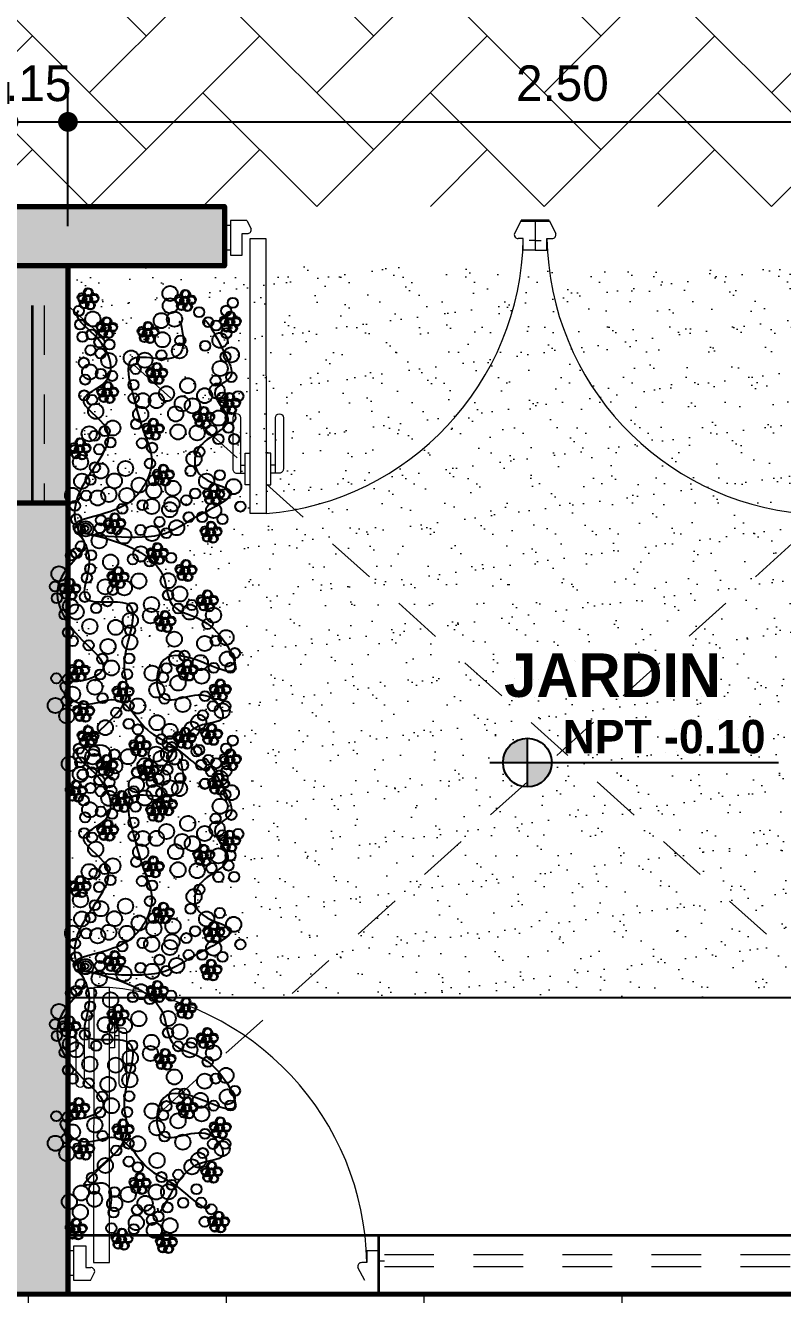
# Model space of a CAD drawing. Header units: millimetres. Extents: x 971.3 to 1010.6, y 593 to 619.8.
# Drawn here: x 977.052 to 978.966, y 607.597 to 610.805 of the extents above; entities that cross this region are included whole.
import ezdxf

# ---------------------------------------------------------------- set-up
doc = ezdxf.new("R2010")
doc.units = ezdxf.units.MM
for name, pattern in [('ACAD_ISO10W100', [18.5, 12, -3, 0.5, -3]), ('HIDDEN2', [0.1875, 0.125, -0.0625]), ('RAYITAS', [0.375, 0.25, -0.125])]:
    doc.linetypes.add(name, pattern=pattern)
for name, color, linetype, lineweight in [('csco', 7, 'Continuous', 70), ('GRASS', 106, 'Continuous', 5), ('PROYECCIÓN', 7, 'RAYITAS', 13), ('PUERTAS', 40, 'Continuous', 15), ('PUERTAS MADERA', 37, 'Continuous', 13), ('textos', 7, 'Continuous', 25), ('vidrios', 251, 'Continuous', 9), ('www.dwgfree.com', 7, 'Continuous', 70)]:
    doc.layers.add(name, color=color, linetype=linetype, lineweight=lineweight)
doc.layers.add('plantas', color=3, linetype='Continuous')
doc.styles.get("Standard").update_dxf_attribs({"font": 'stylu.ttf'})
doc.dimstyles.new('1-75', dxfattribs={"dimtxt": 0.09, "dimasz": 0.05, "dimexe": 0.1, "dimexo": 0.1, "dimgap": 0.05, "dimtad": 1, "dimzin": 4, "dimdsep": 46, "dimtxsty": 'Standard', "dimblk": 'DOT', "dimcen": 0.09, "dimclrd": 250, "dimclre": 250, "dimclrt": 7, "dimaunit": 1, "dimazin": 0, "dimtfac": 1, "dimtix": 1, "dimtmove": 1, "dimatfit": 3, "dimfxl": 0.5, "dimtolj": 1, "dimtzin": 0, "dimarcsym": 0})
pattern_1 = [(37.5, (1.28588, 1.000044), (-0.0032000626, 0.0978826475), [0, -0.077216, 0, -0.08636, 0, -0.08255]), (7.5, (1.28588, 1.00004), (0.089904657, 0.14336502), [0, -0.041656, 0, -0.069596, 0, -0.02667]), (327.5, (1.22339, 1.00004), (0.158198474, 0.000287437), [0, -0.0254, 0, -0.09144, 0, -0.11938]), (317.5, (1.22339, 1.00004), (0.15271129, 0.044585865), [0, -0.0127, 0, -0.059944, 0, -0.06858])]

# ---------------------------------------------------------------- blocks, each defined once
blk = doc.blocks.new('2D-ALAMANDA')
at = {"layer": 'plantas', "color": 108}
for centre, radius in [((-0.0368, 1.3908), 0.0217), ((0.3484, 1.3747), 0.0323), ((0.4332, 1.4041), 0.0217), ((1.0573, 1.3866), 0.0217), ((-0.4346, 1.3644), 0.0217), ((-0.4005, 1.3363), 0.0217), ((-0.3046, 1.338), 0.0217), ((-0.2128, 1.3598), 0.0323), ((-0.2038, 1.3351), 0.0217), ((-0.1179, 1.3606), 0.0217), ((0.0549, 1.3589), 0.0217), ((0.0983, 1.3501), 0.0217), ((0.1458, 1.3749), 0.0217), ((0.3816, 1.3361), 0.0217), ((0.9918, 1.348), 0.0323), ((1.0829, 1.3545), 0.0323), ((1.12, 1.3686), 0.0217), ((1.2835, 1.3476), 0.0217), ((1.304, 1.3345), 0.0323), ((-0.3374, 1.2943), 0.0217), ((-0.2743, 1.3107), 0.0323), ((-0.1543, 1.3129), 0.0323), ((-0.1023, 1.2938), 0.0217), ((-0.0581, 1.3003), 0.0323), ((-0.0308, 1.3238), 0.0217), ((0.0569, 1.3071), 0.0323), ((0.1091, 1.2784), 0.0217), ((0.147, 1.3079), 0.0217), ((0.3004, 1.3154), 0.0217), ((0.4507, 1.2903), 0.0323), ((0.4873, 1.3284), 0.0217), ((0.8968, 1.2936), 0.0323), ((1.006, 1.3042), 0.0217), ((1.1213, 1.2967), 0.0217), ((1.2844, 1.2949), 0.0217), ((1.5628, 1.2904), 0.0217), ((-0.3512, 1.2605), 0.0217), ((-0.2502, 1.248), 0.0217), ((-0.038, 1.2479), 0.0323), ((0.1209, 1.2172), 0.0323), ((0.2012, 1.2274), 0.0217), ((0.3265, 1.2593), 0.0323), ((0.4793, 1.242), 0.0217), ((0.9346, 1.2694), 0.0217), ((1.0175, 1.2574), 0.0323), ((1.0993, 1.2397), 0.0323), ((1.1568, 1.2456), 0.0323), ((1.2419, 1.2606), 0.0217), ((1.3236, 1.2525), 0.0217), ((1.3537, 1.2348), 0.0323), ((1.4776, 1.2265), 0.0217), ((1.5348, 1.2467), 0.0217), ((1.6161, 1.2626), 0.0217), ((-0.3936, 1.2214), 0.0217), ((-0.0799, 1.1753), 0.0323), ((0.0061, 1.196), 0.0323), ((0.2315, 1.2049), 0.0323), ((0.2835, 1.1905), 0.0217), ((0.3791, 1.2114), 0.0217), ((0.4085, 1.1736), 0.0217), ((0.4803, 1.1845), 0.0217), ((0.8543, 1.2009), 0.0217), ((0.8843, 1.1927), 0.0323), ((1.0707, 1.1712), 0.0217), ((1.2782, 1.1663), 0.0323), ((1.383, 1.2065), 0.0323), ((1.5362, 1.1701), 0.0217), ((-0.3625, 1.1162), 0.0323), ((-0.2723, 1.1421), 0.0217), ((-0.228, 1.1391), 0.0323), ((-0.0027, 1.1527), 0.0323), ((0.041, 1.1248), 0.0323), ((0.1176, 1.1357), 0.0323), ((0.3578, 1.1161), 0.0323), ((0.4251, 1.1125), 0.0323), ((0.4492, 1.1034), 0.0323), ((0.5255, 1.1335), 0.0323), ((0.8082, 1.1496), 0.0323), ((0.8697, 1.1436), 0.0217), ((1.0006, 1.1277), 0.0323), ((1.082, 1.1388), 0.0323), ((1.1874, 1.1455), 0.0323), ((1.4166, 1.1487), 0.0217), ((1.4603, 1.1208), 0.0217), ((1.4904, 1.1079), 0.0323), ((1.6342, 1.1152), 0.0323), ((-0.4719, 1.0963), 0.0323), ((-0.4194, 1.098), 0.0323), ((-0.3561, 1.0601), 0.0323), ((-0.2746, 1.0663), 0.0323), ((-0.2084, 1.0618), 0.0217), ((-0.0447, 1.0849), 0.0323), ((0.5018, 1.0603), 0.0217), ((0.5492, 1.0899), 0.0217), ((0.6544, 1.111), 0.0217), ((0.7516, 1.0993), 0.0323), ((0.8129, 1.0995), 0.0217), ((1.1249, 1.0955), 0.0217), ((1.1635, 1.0819), 0.0217), ((1.2178, 1.055), 0.0323), ((1.2546, 1.0883), 0.0217), ((1.357, 1.0575), 0.0323), ((1.4275, 1.0771), 0.0217), ((1.4913, 1.0552), 0.0323), ((1.5566, 1.1034), 0.0217), ((1.5957, 1.0657), 0.0217), ((-0.0151, 1.0423), 0.0323), ((0.1857, 1.0258), 0.0217), ((0.253, 1.0175), 0.0217), ((0.3247, 1.0331), 0.0217), ((0.3689, 1.0348), 0.0323), ((0.4362, 1.0265), 0.0323), ((0.5514, 1.0286), 0.0323), ((0.6704, 1.0202), 0.0217), ((0.8536, 1.0292), 0.0323), ((0.9017, 1.0253), 0.0323), ((1.1462, 1.0345), 0.0323), ((1.5402, 1.0081), 0.0323), ((1.5676, 1.0269), 0.0217), ((1.6106, 1.0372), 0.0217), ((1.6546, 1.0485), 0.0323), ((-0.1869, 0.9912), 0.0323), ((-0.1489, 0.9527), 0.0217), ((-0.0141, 0.9848), 0.0323), ((0.0437, 0.9762), 0.0323), ((0.0862, 0.9569), 0.0217), ((0.1673, 0.9824), 0.0217), ((0.3461, 0.9721), 0.0323), ((0.4311, 0.9871), 0.0217), ((0.5368, 0.9795), 0.0217), ((0.6386, 0.9822), 0.0323), ((0.7539, 0.9747), 0.0323), ((1.2865, 0.9748), 0.0323), ((1.3862, 0.9757), 0.0217), ((1.5685, 0.9742), 0.0217), ((1.6224, 0.9713), 0.0323), ((1.6503, 0.9613), 0.0217), ((-0.1955, 0.9336), 0.0323), ((-0.0815, 0.9443), 0.0217), ((-0.024, 0.9454), 0.0217), ((0.2751, 0.9133), 0.0323), ((0.3902, 0.9202), 0.0323), ((0.4471, 0.9012), 0.0217), ((0.5631, 0.909), 0.0323), ((0.6621, 0.9482), 0.0217), ((0.7838, 0.913), 0.0323), ((0.8685, 0.9471), 0.0217), ((0.9224, 0.9394), 0.0323), ((0.9646, 0.9393), 0.0217), ((1.0145, 0.9383), 0.0323), ((1.0846, 0.9367), 0.0217), ((1.1519, 0.9283), 0.0217), ((1.2861, 0.9355), 0.0217), ((1.3629, 0.9369), 0.0217), ((1.5031, 0.9356), 0.0323), ((-0.1841, 0.8379), 0.0323), ((-0.1183, 0.8526), 0.0217), ((0.1034, 0.8575), 0.0323), ((0.1649, 0.8481), 0.0217), ((0.3288, 0.8664), 0.0323), ((0.3868, 0.8435), 0.0323), ((0.6745, 0.8535), 0.0323), ((0.7932, 0.8643), 0.0217), ((0.9524, 0.8777), 0.0323), ((1.0345, 0.8456), 0.0323), ((1.1254, 0.8616), 0.0323), ((1.3159, 0.8834), 0.0217), ((1.3801, 0.8375), 0.0323), ((1.4935, 0.877), 0.0217), ((1.5425, 0.8788), 0.0323), ((1.58, 0.8738), 0.0217), ((1.6473, 0.8654), 0.0217), ((-0.2612, 0.7973), 0.0217), ((-0.2524, 0.8406), 0.0217), ((-0.2133, 0.803), 0.0217), ((-0.127, 0.8045), 0.0217), ((0.0328, 0.7844), 0.0323), ((0.1174, 0.8233), 0.0217), ((0.1946, 0.8008), 0.0217), ((0.2866, 0.8081), 0.0323), ((0.402, 0.7958), 0.0323), ((0.4967, 0.811), 0.0217), ((0.5303, 0.8068), 0.0217), ((0.5842, 0.8039), 0.0323), ((0.7804, 0.8314), 0.0323), ((0.8416, 0.8412), 0.0217), ((0.8712, 0.7938), 0.0217), ((1.0867, 0.8217), 0.0217), ((1.154, 0.8133), 0.0217), ((1.2082, 0.7913), 0.0323), ((1.2546, 0.8247), 0.0217), ((1.4807, 0.7905), 0.0217), ((1.5249, 0.7922), 0.0323), ((-0.3602, 0.7683), 0.0323), ((-0.2942, 0.7632), 0.0217), ((-0.2269, 0.7596), 0.0217), ((-0.1347, 0.7574), 0.0323), ((-0.1018, 0.7379), 0.0217), ((-0.016, 0.7682), 0.0217), ((0.1292, 0.7574), 0.0323), ((0.1373, 0.7806), 0.0217), ((0.2717, 0.783), 0.0217), ((0.3313, 0.7275), 0.0323), ((0.3248, 0.7648), 0.0217), ((0.3923, 0.7468), 0.0217), ((0.6461, 0.7706), 0.0217), ((0.7038, 0.7669), 0.0217), ((0.7424, 0.7532), 0.0217), ((0.8241, 0.7451), 0.0217), ((0.9495, 0.7674), 0.0323), ((1.0301, 0.7632), 0.0217), ((1.4329, 0.78), 0.0217), ((1.4984, 0.7358), 0.0323), ((1.58, 0.7325), 0.0323), ((-0.394, 0.7086), 0.0217), ((-0.3365, 0.7145), 0.0217), ((-0.2839, 0.725), 0.0217), ((-0.1737, 0.7318), 0.0217), ((-0.0346, 0.7343), 0.0217), ((0.2498, 0.7212), 0.0323), ((0.3919, 0.689), 0.0323), ((0.4363, 0.6997), 0.0217), ((0.4938, 0.7055), 0.0217), ((0.5367, 0.7207), 0.0217), ((0.6086, 0.7268), 0.0217), ((0.6377, 0.7082), 0.0217), ((0.6477, 0.6844), 0.0217), ((0.8647, 0.6844), 0.0323), ((0.8882, 0.7088), 0.0323), ((1.0122, 0.6958), 0.0217), ((1.2387, 0.696), 0.0323), ((1.3312, 0.673), 0.0323), ((1.5358, 0.6855), 0.0323), ((0.7264, 0.634), 0.0323), ((0.8996, 0.6591), 0.0217), ((0.9761, 0.6748), 0.0217), ((1.1757, 0.6748), 0.0217), ((1.2669, 0.6716), 0.0217), ((1.2875, 0.6236), 0.0323), ((0.7805, 0.6176), 0.0217), ((0.8303, 0.6259), 0.0217), ((1.1718, 0.6268), 0.0217)]:
    blk.add_circle(centre, radius, dxfattribs=at)
at = {"layer": 'plantas', "color": 52}
for centre in [(-0.381, 1.3522), (-0.3794, 1.357), (-0.3572, 1.3818), (-0.3527, 1.3797), (-0.3527, 1.3543), (-0.3514, 1.3486), (-0.33, 1.3356), (-0.3283, 1.3385), (-0.3262, 1.3659), (-0.3246, 1.3623), (-0.034, 1.3522), (-0.0324, 1.357), (-0.0102, 1.3818), (-0.0057, 1.3797), (-0.0057, 1.3543), (-0.0044, 1.3486), (0.017, 1.3356), (0.0187, 1.3385), (0.0208, 1.3659), (0.0224, 1.3623), (1.2107, 1.3529), (1.2152, 1.3508), (1.2417, 1.3371), (1.6123, 1.3497), (1.6168, 1.3476), (-0.3594, 1.3263), (-0.3514, 1.3299), (-0.0124, 1.3263), (-0.0044, 1.3299), (0.3547, 1.2881), (0.3563, 1.2928), (0.3785, 1.3176), (0.3831, 1.3155), (0.3831, 1.2901), (0.3843, 1.2845), (0.4096, 1.3018), (0.4111, 1.2981), (0.517, 1.2832), (0.5392, 1.308), (0.5437, 1.3059), (0.5702, 1.2921), (0.5718, 1.2885), (0.8316, 1.2952), (0.8361, 1.293), (1.1869, 1.3234), (1.1885, 1.3281), (1.2085, 1.2974), (1.2152, 1.3254), (1.2164, 1.3198), (1.2164, 1.301), (1.2379, 1.3068), (1.2395, 1.3097), (1.2432, 1.3334), (1.3764, 1.2881), (1.378, 1.2928), (1.4002, 1.3176), (1.4047, 1.3155), (1.4047, 1.2901), (1.406, 1.2845), (1.4313, 1.3018), (1.4328, 1.2981), (1.5885, 1.3201), (1.5901, 1.3249), (1.6101, 1.2942), (1.6168, 1.3222), (1.6181, 1.3165), (1.6181, 1.2978), (1.6395, 1.3035), (1.6411, 1.3065), (1.6433, 1.3338), (1.6449, 1.3302), (0.027, 1.2431), (0.0286, 1.2479), (0.0508, 1.2727), (0.0554, 1.2706), (0.0554, 1.2452), (0.0566, 1.2395), (0.0797, 1.2294), (0.0819, 1.2568), (0.0834, 1.2532), (0.3764, 1.2621), (0.3843, 1.2657), (0.4058, 1.2715), (0.4074, 1.2744), (0.5154, 1.2784), (0.537, 1.2525), (0.5437, 1.2805), (0.545, 1.2748), (0.545, 1.2561), (0.5664, 1.2618), (0.5681, 1.2647), (0.8077, 1.2656), (0.8094, 1.2703), (0.8294, 1.2397), (0.8361, 1.2677), (0.8373, 1.262), (0.8373, 1.2433), (0.8588, 1.249), (0.8604, 1.2519), (0.8626, 1.2793), (0.8641, 1.2757), (1.3981, 1.2621), (1.406, 1.2657), (1.4275, 1.2715), (1.4291, 1.2744), (-0.4472, 1.1893), (-0.4426, 1.1871), (-0.4161, 1.1734), (0.0487, 1.2172), (0.0566, 1.2208), (0.0781, 1.2265), (0.6792, 1.1726), (0.6808, 1.1773), (0.703, 1.2021), (0.7076, 1.2), (0.7076, 1.1746), (0.7341, 1.1862), (0.7356, 1.1826), (1.1033, 1.1822), (1.1049, 1.1869), (1.1271, 1.2117), (1.1317, 1.2096), (1.1317, 1.1843), (1.1329, 1.1786), (1.1582, 1.1959), (1.1597, 1.1923), (-0.471, 1.1597), (-0.4694, 1.1645), (-0.4493, 1.1338), (-0.4426, 1.1618), (-0.4414, 1.1561), (-0.4414, 1.1374), (-0.4199, 1.1431), (-0.4183, 1.146), (-0.4146, 1.1698), (0.7009, 1.1466), (0.7088, 1.1689), (0.7088, 1.1502), (0.7303, 1.1559), (0.7319, 1.1589), (1.125, 1.1562), (1.1329, 1.1598), (1.1544, 1.1656), (1.156, 1.1685), (1.7022, 1.1283), (1.7068, 1.1262), (-0.1355, 1.0705), (-0.131, 1.0684), (0.2744, 1.0731), (0.276, 1.0778), (0.2982, 1.1026), (0.3027, 1.1005), (0.3027, 1.0752), (0.304, 1.0695), (0.3293, 1.0868), (0.3308, 1.0832), (0.6324, 1.0802), (0.6369, 1.0781), (0.8977, 1.0859), (0.8993, 1.0907), (0.9215, 1.1155), (0.926, 1.1133), (0.926, 1.088), (0.9273, 1.0823), (0.9487, 1.0693), (0.9504, 1.0722), (0.9526, 1.0996), (0.9541, 1.096), (1.6784, 1.0988), (1.68, 1.1035), (1.7001, 1.0728), (1.7068, 1.1008), (1.708, 1.0951), (1.708, 1.0764), (1.7295, 1.0821), (1.7311, 1.0851), (1.7333, 1.1124), (1.7348, 1.1088), (-0.309, 1.032), (-0.3045, 1.0299), (-0.278, 1.0162), (-0.2764, 1.0126), (-0.1593, 1.041), (-0.1577, 1.0457), (-0.1377, 1.015), (-0.131, 1.0431), (-0.1297, 1.0374), (-0.1297, 1.0187), (-0.1083, 1.0244), (-0.1066, 1.0273), (-0.1045, 1.0547), (-0.1029, 1.0511), (0.0784, 1.0282), (0.08, 1.0329), (0.1022, 1.0577), (0.1068, 1.0556), (0.1068, 1.0302), (0.108, 1.0246), (0.1295, 1.0116), (0.1311, 1.0145), (0.1333, 1.0419), (0.1348, 1.0382), (0.2961, 1.0471), (0.304, 1.0507), (0.3255, 1.0565), (0.3271, 1.0594), (0.6085, 1.0506), (0.6102, 1.0554), (0.6302, 1.0247), (0.6369, 1.0527), (0.6381, 1.047), (0.6381, 1.0283), (0.6596, 1.034), (0.6612, 1.0369), (0.6634, 1.0643), (0.6649, 1.0607), (0.9194, 1.06), (0.9273, 1.0636), (1.4516, 1.0128), (1.4562, 1.0107), (-0.3328, 1.0025), (-0.3312, 1.0072), (-0.3112, 0.9765), (-0.3045, 1.0046), (-0.3032, 0.9989), (-0.3032, 0.9801), (-0.2818, 0.9859), (-0.2801, 0.9888), (0.1001, 1.0022), (0.108, 1.0058), (1.4278, 0.9832), (1.4294, 0.988), (1.4495, 0.9573), (1.4562, 0.9853), (1.4574, 0.9796), (1.4574, 0.9609), (1.4789, 0.9666), (1.4805, 0.9695), (1.4827, 0.9969), (1.4842, 0.9933), (0.7352, 0.9133), (0.7397, 0.9112), (1.1997, 0.9094), (1.2013, 0.9142), (1.2235, 0.939), (1.228, 0.9369), (1.228, 0.9115), (1.2293, 0.9058), (1.2546, 0.9231), (1.2561, 0.9195), (1.6656, 0.9094), (1.6672, 0.9142), (1.6894, 0.939), (1.6939, 0.9369), (1.6939, 0.9115), (1.6952, 0.9058), (1.7204, 0.9231), (1.722, 0.9195), (-0.3283, 0.8556), (-0.3238, 0.8534), (-0.052, 0.862), (-0.0475, 0.8599), (0.4832, 0.8677), (0.4849, 0.8725), (0.5071, 0.8973), (0.5116, 0.8952), (0.5116, 0.8698), (0.5128, 0.8641), (0.5343, 0.8511), (0.5359, 0.854), (0.5381, 0.8814), (0.5396, 0.8778), (0.7114, 0.8838), (0.713, 0.8885), (0.733, 0.8578), (0.7397, 0.8858), (0.7409, 0.8802), (0.7409, 0.8614), (0.7624, 0.8672), (0.764, 0.8701), (0.7662, 0.8975), (0.7677, 0.8939), (1.2214, 0.8835), (1.2293, 0.8871), (1.2508, 0.8928), (1.2524, 0.8957), (1.6872, 0.8835), (1.6952, 0.8871), (1.7166, 0.8928), (1.7183, 0.8957), (-0.3521, 0.826), (-0.3505, 0.8308), (-0.3304, 0.8001), (-0.3238, 0.8281), (-0.3225, 0.8224), (-0.3225, 0.8037), (-0.301, 0.8094), (-0.2994, 0.8123), (-0.2972, 0.8397), (-0.2957, 0.8361), (-0.0758, 0.8324), (-0.0742, 0.8372), (-0.0541, 0.8065), (-0.0475, 0.8345), (-0.0462, 0.8288), (-0.0462, 0.8101), (-0.0247, 0.8158), (-0.0231, 0.8187), (-0.0209, 0.8461), (-0.0194, 0.8425), (0.5049, 0.8418), (0.5128, 0.8454), (-0.4742, 0.7458), (-0.4726, 0.7505), (-0.4504, 0.7754), (-0.4458, 0.7732), (-0.4458, 0.7479), (-0.4446, 0.7422), (-0.4193, 0.7595), (-0.4178, 0.7559), (0.189, 0.7465), (0.1935, 0.7444), (1.1336, 0.7497), (1.1381, 0.7476), (1.2832, 0.7426), (1.2848, 0.7473), (1.3071, 0.7721), (1.3116, 0.77), (1.3116, 0.7447), (1.3381, 0.7563), (1.3396, 0.7527), (1.6476, 0.7433), (1.6521, 0.7411), (-0.4525, 0.7199), (-0.4446, 0.7235), (-0.4231, 0.7292), (-0.4215, 0.7321), (0.1652, 0.7169), (0.1668, 0.7217), (0.1868, 0.691), (0.1935, 0.719), (0.1948, 0.7133), (0.1948, 0.6946), (0.2162, 0.7003), (0.2179, 0.7032), (0.22, 0.7306), (0.2216, 0.727), (0.7866, 0.708), (0.7911, 0.7058), (0.8176, 0.6921), (0.8192, 0.6885), (1.1097, 0.7201), (1.1114, 0.7249), (1.1314, 0.6942), (1.1381, 0.7222), (1.1393, 0.7165), (1.1393, 0.6978), (1.1608, 0.7035), (1.1624, 0.7064), (1.1646, 0.7338), (1.1661, 0.7302), (1.3049, 0.7166), (1.3128, 0.739), (1.3128, 0.7202), (1.3343, 0.726), (1.3359, 0.7289), (1.6238, 0.7137), (1.6254, 0.7185), (1.6455, 0.6878), (1.6521, 0.7158), (1.6534, 0.7101), (1.6534, 0.6914), (1.6748, 0.6971), (1.6765, 0.7), (1.6787, 0.7274), (1.6802, 0.7238), (0.7628, 0.6784), (0.7644, 0.6832), (0.7844, 0.6525), (0.7911, 0.6805), (0.7924, 0.6748), (0.7924, 0.6561), (0.8138, 0.6618), (0.8154, 0.6647)]:
    blk.add_circle(centre, 0.017, dxfattribs=at)
at = {"layer": 'plantas', "color": 36}
for centre, radius in [((0.5338, 0.7467), 0.0323), ((0.5321, 0.7471), 0.0219), ((0.5327, 0.7454), 0.0121)]:
    blk.add_circle(centre, radius, dxfattribs=at)
for points, start_tangent, end_tangent in [([(-0.3434, 1.2442), (-0.206, 1.3378), (-0.1151, 1.3538), (-0.0612, 1.2925), (0.0578, 1.3473), (0.1847, 1.225), (0.2951, 1.227), (0.3694, 1.3625), (0.4875, 1.2018), (0.5571, 1.064), (0.5492, 0.7093), (0.7106, 1.0668), (0.8537, 1.1173), (0.9325, 1.2673), (1.132, 1.3811), (1.0894, 1.0833), (1.2479, 1.0765), (1.2488, 1.2874), (1.3295, 1.3368), (1.3846, 1.2084), (1.56, 1.063)], (-0.993813, -0.111068), (-0.999836, -0.018093)), ([(-0.3463, 1.1387), (-0.2554, 1.1548), (-0.1955, 1.0265), (-0.1891, 0.9355), (-0.0357, 0.9431), (0.117, 0.989), (0.2507, 1.025), (0.3473, 0.9932), (0.4654, 0.8324), (0.535, 0.6947), (0.5775, 0.7338), (0.7229, 0.6549), (1.0093, 0.7368), (1.1277, 0.8252), (1.1822, 0.7303), (1.1981, 0.6444), (1.2735, 0.7176), (1.261, 0.8803), (1.3881, 1.0168), (1.4674, 1.1428), (1.5416, 1.2831)], (-0.993813, -0.111068), (-0.999836, -0.018093)), ([(1.554, 0.8616), (1.4821, 0.8603), (1.4647, 0.7594), (1.2699, 0.9188), (1.1164, 0.916), (0.8523, 0.9256), (0.8315, 0.7527), (0.6729, 0.7642), (0.5061, 0.7037), (0.2841, 0.7716), (0.1055, 0.8306), (-0.0175, 0.7326), (-0.0911, 0.8223), (-0.2918, 0.7755), (-0.3961, 0.7066)], (0.987678, -0.156498), (-0.872165, 0.489211))]:
    blk.add_spline(points, degree=3, dxfattribs=dict(at, start_tangent=start_tangent, end_tangent=end_tangent))
blk = doc.blocks.new('_Dot')
at = {"color": 0, "linetype": 'ByBlock', "lineweight": -2}
blk.add_line((-0.5, 0), (-1, 0), dxfattribs=at)
at = {"color": 0, "linetype": 'ByBlock', "const_width": 0.5}
blk.add_lwpolyline([(-0.25, 0, 1), (0.25, 0, 1)], format="xyb", close=True, dxfattribs=at)
blk = doc.blocks.new('*D55')
at = {"layer": 'Defpoints', "color": 0, "lineweight": 35, "transparency": 16777216}
for p in [(977.16, 610.5609), (977.01, 610.197), (977.16, 610.197)]:
    blk.add_point(p, dxfattribs=at)
at = {"layer": 'www.dwgfree.com', "color": 250, "linetype": 'ACAD_ISO10W100', "lineweight": -2, "transparency": 16777216}
for p, q in [((977.01, 610.297), (977.01, 610.6609)), ((977.16, 610.297), (977.16, 610.6609))]:
    blk.add_line(p, q, dxfattribs=at)
at = {"layer": 'www.dwgfree.com', "color": 250, "lineweight": -2, "transparency": 16777216}
for p, q in [((976.96, 610.5609), (976.91, 610.5609)), ((977.01, 610.5609), (977.16, 610.5609)), ((977.21, 610.5609), (977.26, 610.5609))]:
    blk.add_line(p, q, dxfattribs=at)
at = {"layer": 'www.dwgfree.com', "color": 250, "lineweight": -2, "transparency": 16777216, "xscale": 0.05, "yscale": 0.05, "zscale": 0.05}
blk.add_blockref('_Dot', (977.01, 610.5609), dxfattribs=at)
at = {"layer": 'www.dwgfree.com', "color": 250, "lineweight": -2, "transparency": 16777216, "xscale": 0.05, "yscale": 0.05, "zscale": 0.05, "rotation": 180}
blk.add_blockref('_Dot', (977.16, 610.5609), dxfattribs=at)
at = {"layer": 'www.dwgfree.com', "color": 7, "lineweight": 35, "transparency": 16777216, "insert": (977.085, 610.6578), "char_height": 0.09, "attachment_point": 5}
blk.add_mtext('\\A1;.15 ', dxfattribs=at)
blk = doc.blocks.new('*D56')
at = {"layer": 'Defpoints', "color": 0, "lineweight": 35, "transparency": 16777216}
for p in [(979.6591, 610.5609), (977.16, 610.197), (979.6591, 610.197)]:
    blk.add_point(p, dxfattribs=at)
at = {"layer": 'www.dwgfree.com', "color": 250, "linetype": 'ACAD_ISO10W100', "lineweight": -2, "transparency": 16777216}
for p, q in [((977.16, 610.297), (977.16, 610.6609)), ((979.6591, 610.297), (979.6591, 610.6609))]:
    blk.add_line(p, q, dxfattribs=at)
at = {"layer": 'www.dwgfree.com', "color": 250, "lineweight": -2, "transparency": 16777216}
blk.add_line((977.21, 610.5609), (979.6091, 610.5609), dxfattribs=at)
at = {"layer": 'www.dwgfree.com', "color": 250, "lineweight": -2, "transparency": 16777216, "xscale": 0.05, "yscale": 0.05, "zscale": 0.05, "rotation": 180}
blk.add_blockref('_Dot', (977.16, 610.5609), dxfattribs=at)
at = {"layer": 'www.dwgfree.com', "color": 250, "lineweight": -2, "transparency": 16777216, "xscale": 0.05, "yscale": 0.05, "zscale": 0.05}
blk.add_blockref('_Dot', (979.6591, 610.5609), dxfattribs=at)
at = {"layer": 'www.dwgfree.com', "color": 7, "lineweight": 35, "transparency": 16777216, "insert": (978.4095, 610.6581), "char_height": 0.09, "attachment_point": 5}
blk.add_mtext('\\A1;2.50 ', dxfattribs=at)

msp = doc.modelspace()

# ---------------------------------------------------------------- hatches: boundary and pattern name
at = {"layer": 'GRASS'}
h = msp.add_hatch(dxfattribs=at)
h.set_pattern_fill('AR-SAND', color=256, scale=0.002, style=0)
h.set_pattern_definition(pattern_1)
h.paths.add_polyline_path([(977.16, 608.347), (977.2251, 608.347), (977.2251, 608.3732), (977.2651, 608.3732, -0.050211), (977.4049, 608.347), (977.7145, 608.347), (978.3083, 608.8814, -0.353865), (978.2595, 608.9417, -0.948755), (978.3824, 608.9481), (978.4092, 608.9723), (977.16, 610.097)])
h.paths.add_polyline_path([(977.7145, 608.347), (979.1037, 608.347), (978.4432, 608.9417), (978.3827, 608.9417, -0.477252), (978.3083, 608.8814)])
h.paths.add_polyline_path([(978.4092, 608.9723), (979.6591, 610.0971), (979.6591, 610.197), (977.16, 610.197), (977.16, 610.097)])
h.paths.add_polyline_path([(978.3892, 609.0711), (978.8585, 609.0711), (978.8585, 608.9431), (978.3892, 608.9431)], flags=9)
h.paths.add_polyline_path([(978.2347, 609.2739), (978.9271, 609.2739), (978.9271, 609.0785), (978.2347, 609.0785)], flags=24)
h = msp.add_hatch(dxfattribs=at)
h.set_pattern_fill('AR-SAND', color=256, scale=0.002, style=0)
h.set_pattern_definition(pattern_1)
h.paths.add_polyline_path([(979.6591, 609.722), (979.6591, 610.097), (978.4183, 608.9641), (979.1037, 608.347), (979.6591, 608.347)])
h.paths.add_polyline_path([(978.3892, 609.0711), (978.9135, 609.0711), (978.9135, 608.9431), (978.3892, 608.9431)], flags=9)
h.paths.add_polyline_path([(978.2347, 609.2739), (978.9271, 609.2739), (978.9271, 609.0785), (978.2347, 609.0785)], flags=9)
at = {"layer": 'textos'}
h = msp.add_hatch(color=256, dxfattribs=at)
h.paths.add_polyline_path([(978.3211, 608.9417), (978.3827, 608.9417, -0.414214), (978.3211, 608.88)])
h.paths.add_polyline_path([(978.3211, 608.9417), (978.2595, 608.9417, -0.414214), (978.3211, 609.0033)])
at = {"layer": 'www.dwgfree.com', "lineweight": 13}
h = msp.add_hatch(dxfattribs=at)
h.set_pattern_fill('AR-HBONE', color=256, scale=0.002, style=0)
h.set_pattern_definition([(45, (976.63896, 610.347), (3e-17, 0.287368), [0.6096, -0.2032]), (135, (976.78265, 610.49069), (3e-17, 0.287368), [0.6096, -0.2032])])
h.paths.add_polyline_path([(981.4732, 618.142), (979.5732, 618.142), (979.5732, 618.07), (978.5732, 618.07), (978.5732, 618.77), (978.3835, 618.77), (978.3835, 614.166), (978.3835, 611.857), (976.639, 611.857), (976.639, 610.347), (981.9732, 610.347), (981.9732, 615.0322), (980.5477, 615.0322), (980.5477, 615.6322), (981.4732, 615.6322), (981.4732, 616.4827), (981.3064, 616.4827), (981.3064, 617.1559), (981.4732, 617.1559), (981.4732, 617.3734), (981.3682, 617.3734), (981.3682, 617.9684), (981.4732, 617.9684)])
at = {"layer": 'www.dwgfree.com', "lineweight": 35}
for points in [[(977.5555, 610.347), (973.4099, 610.3471), (973.4099, 610.347), (973.4099, 609.4947), (973.5599, 609.4947), (973.5599, 610.197), (975.91, 610.197), (975.91, 607.5979), (976.16, 607.5979), (976.16, 607.7479), (976.06, 607.7479), (976.06, 610.197), (977.5555, 610.197)], [(977.16, 610.197), (977.01, 610.197), (977.01, 607.7479), (976.9104, 607.7479), (976.9104, 607.5979), (977.16, 607.5979)]]:
    msp.add_hatch(color=256, dxfattribs=at).paths.add_polyline_path(points)
at = {"layer": 'www.dwgfree.com', "lineweight": 15}
h = msp.add_hatch(dxfattribs=at)
h.set_pattern_fill('_USER', color=252, scale=0.5, style=0, double=1, pattern_type=0)
h.set_pattern_definition([(0, (976.06, 602.24703), (0, 0.5), []), (90, (976.06, 602.24703), (-0.5, 3e-17), [])])
edge = h.paths.add_edge_path()
edge.add_line((981.9731, 602.697), (979.6591, 602.747))
edge.add_line((979.6591, 602.747), (979.6591, 602.247))
edge.add_line((979.6591, 602.247), (977.168, 602.247))
edge.add_line((977.168, 602.247), (977.168, 606.447))
edge.add_line((977.168, 606.447), (976.06, 606.447))
edge.add_line((976.06, 606.447), (976.06, 607.5979))
edge.add_line((976.06, 607.5979), (980.0731, 607.598))
edge.add_line((980.0731, 607.598), (980.0731, 606.647))
edge.add_line((980.0731, 606.647), (981.0231, 606.647))
edge.add_line((981.0231, 606.647), (981.0231, 604.447))
edge.add_line((981.0231, 604.447), (981.9731, 604.447))
edge.add_line((981.9731, 604.447), (981.9731, 602.697))

# ---------------------------------------------------------------- linework, layer by layer
msp.add_line((979.6591, 608.347), (977.16, 608.347))
at = {"layer": 'csco'}
msp.add_line((977.16, 610.197), (977.16, 607.597), dxfattribs=at)
at = {"layer": 'csco', "lineweight": 35}
msp.add_line((977.16, 607.747), (979.6591, 607.747), dxfattribs=at)
at = {"layer": 'csco'}
for points in [[(973.4099, 607.597), (973.4099, 610.3471), (977.5555, 610.347), (977.5555, 610.197), (976.06, 610.197), (976.06, 607.7479)], [(977.16, 609.597), (977.01, 609.597)], [(981.0231, 607.597), (976.9104, 607.5979), (976.9104, 607.7479)]]:
    msp.add_lwpolyline(points, dxfattribs=at)
at = {"layer": 'PROYECCIÓN', "linetype": 'HIDDEN2'}
for p, q in [((979.6591, 610.0971), (977.16, 607.8479)), ((977.16, 610.097), (979.6591, 607.847))]:
    msp.add_line(p, q, dxfattribs=at)
at = {"layer": 'PUERTAS', "color": 253}
for p, q in [((977.5966, 609.6933), (977.6081, 609.6933)), ((977.6845, 609.6933), (977.6731, 609.6933)), ((977.2011, 608.2507), (977.2126, 608.2507)), ((977.289, 608.2507), (977.2776, 608.2507))]:
    msp.add_line(p, q, dxfattribs=at)
for points in [[(977.5966, 609.6733), (977.5966, 609.8133, 1), (977.5766, 609.8133), (977.5766, 609.6833, 0.414214), (977.5866, 609.6733), (977.6081, 609.6733)], [(977.6845, 609.6733), (977.6845, 609.8133, -1), (977.7045, 609.8133), (977.7045, 609.6833, -0.414214), (977.6945, 609.6733), (977.6731, 609.6733)], [(977.2011, 608.2707), (977.2011, 608.1307, -1), (977.1811, 608.1307), (977.1811, 608.2607, -0.414214), (977.1911, 608.2707), (977.2126, 608.2707)], [(977.289, 608.2707), (977.289, 608.1307, 1), (977.309, 608.1307), (977.309, 608.2607, 0.414214), (977.299, 608.2707), (977.2776, 608.2707)]]:
    msp.add_lwpolyline(points, format="xyb", dxfattribs=at)
for points in [[(977.6206, 609.6433), (977.6081, 609.6433), (977.6081, 609.7233), (977.6206, 609.7233)], [(977.6606, 609.6433), (977.6731, 609.6433), (977.6731, 609.7233), (977.6606, 609.7233)], [(977.2251, 608.3007), (977.2126, 608.3007), (977.2126, 608.2207), (977.2251, 608.2207)], [(977.2651, 608.3007), (977.2776, 608.3007), (977.2776, 608.2207), (977.2651, 608.2207)]]:
    msp.add_lwpolyline(points, dxfattribs=at)
at = {"layer": 'PUERTAS MADERA'}
for p, q in [((977.5705, 610.3113), (977.5705, 610.2238)), ((977.6121, 610.3113), (977.5705, 610.3113)), ((977.6121, 610.3113), (977.6228, 610.291)), ((978.3054, 610.3114), (978.2882, 610.2786)), ((978.3405, 610.3114), (978.3405, 610.2364)), ((978.3406, 610.3114), (978.3406, 610.2364)), ((978.3757, 610.3114), (978.3929, 610.2786)), ((977.5705, 610.2988), (977.5555, 610.2988)), ((977.6005, 610.2238), (977.6005, 610.2784)), ((977.6005, 610.2784), (977.6131, 610.2784)), ((977.6206, 609.5708), (977.6205, 610.2659)), ((977.6205, 610.2659), (977.6605, 610.2659)), ((977.6605, 610.2659), (977.6606, 609.5708)), ((978.3105, 610.266), (978.2979, 610.266)), ((978.3105, 610.2364), (978.3105, 610.266)), ((978.3406, 610.2614), (978.3256, 610.2614)), ((978.3405, 610.2614), (978.3555, 610.2614)), ((978.3706, 610.2364), (978.3706, 610.266)), ((978.3706, 610.266), (978.3832, 610.266)), ((977.5705, 610.2364), (977.5555, 610.2364)), ((977.5705, 610.2238), (977.6005, 610.2238)), ((978.3405, 610.2364), (978.3105, 610.2364)), ((978.3406, 610.2364), (978.3706, 610.2364)), ((977.6606, 609.5708), (977.6206, 609.5708)), ((977.2251, 608.3732), (977.225, 607.6781)), ((977.2651, 608.3732), (977.2251, 608.3732)), ((977.265, 607.6781), (977.2651, 608.3732)), ((977.175, 607.6327), (977.175, 607.7202)), ((977.175, 607.7202), (977.205, 607.7202)), ((977.205, 607.7202), (977.205, 607.6656)), ((977.175, 607.7077), (977.16, 607.7077)), ((977.945, 607.7076), (977.915, 607.7076)), ((977.915, 607.7076), (977.915, 607.678)), ((977.945, 607.6326), (977.945, 607.7076)), ((977.945, 607.6826), (977.96, 607.6826)), ((977.205, 607.6656), (977.2176, 607.6656)), ((977.2166, 607.6327), (977.2273, 607.653)), ((977.225, 607.6781), (977.265, 607.6781)), ((977.9099, 607.6326), (977.8927, 607.6654)), ((977.915, 607.678), (977.9024, 607.678)), ((977.175, 607.6453), (977.16, 607.6453)), ((977.2166, 607.6327), (977.175, 607.6327))]:
    msp.add_line(p, q, dxfattribs=at)
for centre, start, end in [((977.6131, 610.2884), 270.0055, 14.9369), ((978.2979, 610.276), 165.0691, 270.0005), ((978.3832, 610.276), 269.9995, 14.9309), ((977.2176, 607.6556), 345.0631, 89.9945), ((977.9024, 607.668), 89.9995, 194.9309)]:
    msp.add_arc(centre, 0.01, start, end, dxfattribs=at)
at = {"layer": 'PUERTAS MADERA', "color": 251}
for centre, start, end in [((977.6005, 610.2784), 274.8557, 358.9984), ((979.0806, 610.2784), 181.0016, 265.1443), ((977.205, 607.6656), 1.0016, 85.1443)]:
    msp.add_arc(centre, 0.7102, start, end, dxfattribs=at)
at = {"layer": 'textos'}
for p, q in [((978.3211, 608.88), (978.3211, 609.0033)), ((978.2259, 608.9417), (978.9555, 608.9417))]:
    msp.add_line(p, q, dxfattribs=at)
msp.add_circle((978.3211, 608.9417), 0.0616, dxfattribs=at)
at = {"layer": 'vidrios', "linetype": 'HIDDEN2'}
for p, q in [((977.1, 610.097), (977.1, 609.597)), ((977.96, 607.6983), (979.6591, 607.6983)), ((977.96, 607.6683), (979.6591, 607.6683))]:
    msp.add_line(p, q, dxfattribs=at)
at = {"layer": 'www.dwgfree.com', "lineweight": 35}
for p, q in [((978.3054, 610.3114), (978.3757, 610.3114)), ((977.07, 610.097), (977.07, 609.597)), ((977.945, 607.747), (977.945, 607.5977))]:
    msp.add_line(p, q, dxfattribs=at)

# ---------------------------------------------------------------- block references
at = {"layer": 'plantas', "lineweight": 0, "xscale": 0.5932645316487479, "yscale": 0.5932645316487479, "zscale": 0.5932645316487479, "rotation": 269.4857836887906}
for p in [(976.7651, 609.8531), (976.7651, 608.7467)]:
    msp.add_blockref('2D-ALAMANDA', p, dxfattribs=at)

# ---------------------------------------------------------------- texts
at = {"layer": 'textos', "attachment_point": 7}
for s, insert, char_height, width in [('{\\fPapyrus|b1|i0|c0|p66;JARDIN}', (978.2622, 609.106), 0.11, 6.417233), ('{\\fCityBlueprint|b1|i0|c2|p2;NPT -0.10}', (978.4102, 608.9641), 0.08415, 28.713267)]:
    msp.add_mtext(s, dxfattribs=dict(at, insert=insert, char_height=char_height, width=width))

# ---------------------------------------------------------------- dimensions: what is measured, and where the dimension line sits
at = {"layer": 'www.dwgfree.com', "lineweight": 35}
for base, p1, p2, picture, middle in [((977.16, 610.5609), (977.01, 610.197), (977.16, 610.197), '*D55', (977.085, 610.6578)), ((979.6591, 610.5609), (977.16, 610.197), (979.6591, 610.197), '*D56', (978.4095, 610.6581))]:
    dim = msp.add_linear_dim(base=base, p1=p1, p2=p2, dimstyle='1-75', override={"dimpost": ' ', "dimfxl": 0.05}, dxfattribs=at)
    dim.commit()
    dim.dimension.update_dxf_attribs({"geometry": picture, "text_midpoint": middle})

doc.saveas('drawing.dxf')
